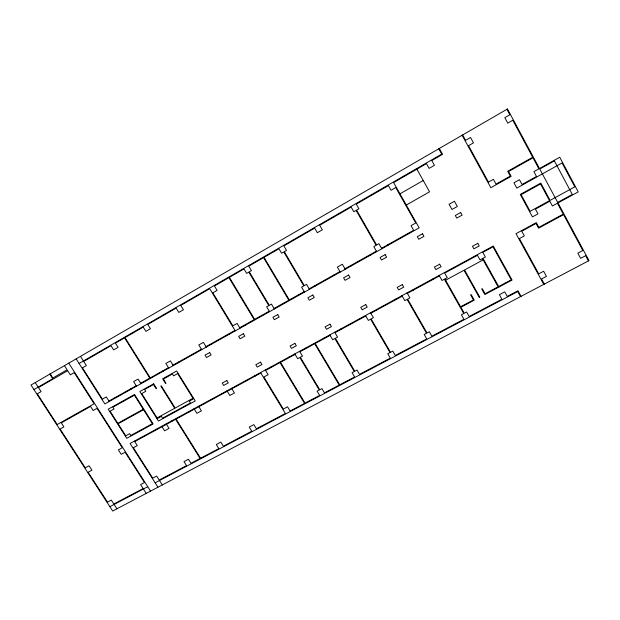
<?xml version="1.0" encoding="UTF-8"?>
<svg xmlns="http://www.w3.org/2000/svg" width="620" height="620" viewBox="0 0 620 620"><rect width="100%" height="100%" fill="white"/><g stroke="black" fill="none" stroke-linecap="round" stroke-linejoin="round"><path stroke-width="0.93" d="M33.937 389.554L52.708 378.719L49.77 374.147M79.081 363.49L441.727 154.109L438.774 148.777M399.978 193.828L423.22 180.513M406.302 205.042L429.544 191.828L416.88 169.151M108.926 401.039L136.214 385.749M140.655 383.253L149.808 378.13L124.581 337.861L115.436 343.139L118.079 347.347L113.638 349.905L110.996 345.704L83.731 361.437L86.374 365.591L82.452 367.846L102.393 399.14L106.315 396.932L109.221 401.496M168.485 367.66L150.257 377.882L125.023 337.606L143.243 327.089L145.894 331.344L150.428 328.74L147.777 324.469L176.15 308.101L178.8 312.41L183.419 309.752L180.769 305.428L209.715 288.719L235.274 330.871M173.019 365.118L201.407 349.215M206.026 346.627L234.988 330.398M239.708 327.748L254.177 319.641L228.904 277.644L214.435 285.998L217.085 290.385L212.838 292.826L232.841 325.81L237.088 323.423L239.994 328.228M269.258 311.186L254.657 319.37L229.385 277.373L243.986 268.948L246.636 273.381L248.798 272.133L268.801 305.598L266.639 306.815L269.545 311.674M274.071 308.489L288.842 300.212L263.57 257.641L248.798 266.166L251.449 270.607L249.279 271.854L269.289 305.327L271.452 304.11L274.365 308.977M304.234 291.586L289.331 299.94L264.05 257.362L278.961 248.76L281.612 253.254L283.821 251.983L303.831 285.905L301.615 287.153L304.529 292.082M309.147 288.835L339.946 271.576M344.96 268.762L376.402 251.147M381.533 248.271L413.641 230.276L411.029 225.649L415.741 222.999L395.754 187.573L391.042 190.286L388.391 185.597L356.267 204.135L358.918 208.769L356.608 210.103L376.603 245.001L378.913 243.699L381.819 248.783M157.085 417.934L174.724 408.286L160.82 386.066L161.27 385.818L175.173 408.045L193.006 398.288M134.718 441.572L175.623 419.337L200.144 458.467L190.983 463.295L188.441 459.257L183.993 461.613L186.535 465.643L159.216 480.058L156.674 476.075L152.745 478.152L133.362 447.733L137.291 445.61L134.431 441.122M260.834 373.023L176.072 419.097L200.585 458.226L218.837 448.601L216.295 444.517L220.828 442.114L223.371 446.206L251.774 431.218L249.232 427.079L253.859 424.63L256.401 428.776L285.371 413.486L260.547 372.55M265.554 370.458L280.031 362.591L304.567 403.364L290.09 410.998L287.548 406.798L283.301 409.045L263.887 377.014L268.135 374.72L265.267 369.985M295.112 354.4L280.511 362.336L305.04 403.108L319.649 395.405L317.107 391.158L319.269 390.011L299.855 357.531L297.685 358.701L294.826 353.919M299.925 351.78L314.697 343.751L339.225 385.067L324.462 392.863L321.92 388.608L319.75 389.755L300.336 357.267L302.498 356.097L299.638 351.3M330.088 335.389L315.185 343.488L339.714 384.811L354.617 376.952L352.075 372.643L354.284 371.473L334.87 338.559L332.661 339.752L329.801 334.901M335.002 332.715L365.785 315.983M370.806 313.263L402.233 296.182M407.356 293.392L439.448 275.947M445.61 280.201L464.016 270.243L479.275 297.484L479.81 297.197L464.543 269.956L483.15 259.881M498.65 286.525L511.244 279.829L493.009 246.845L482.81 252.387L485.375 257.005L482.972 258.315L498.937 287.037M109.872 506.68L147.738 486.708M155.132 482.81L517.723 291.54L520.529 296.616M35.232 382.571L38.169 387.113M114.119 504.44L116.932 508.788M50.197 373.906L52.84 378.014L67.092 369.784L64.441 365.653M68.766 363.149L150.559 491.11M143.406 488.994L146.219 493.388M76.136 358.872L104.858 403.938L419.167 227.858L393.63 182.575L426.452 163.626L429.102 168.384L434.457 165.308L431.807 160.541L442.556 154.333L439.317 148.467M157.945 487.227L130.076 443.494L493.257 246.031L512.066 280.054L484.832 294.531L481.725 288.966L482.259 288.688L485.08 293.74L498.116 286.812L482.438 258.602L480.035 259.904L477.462 255.293L444.687 273.11L447.253 277.667L444.896 278.938L460.598 306.76L473.455 299.925L470.627 294.887L471.154 294.608L474.269 300.142L460.885 307.257L464.271 313.255L466.62 312.015L469.154 316.51L501.913 299.22L499.379 294.671L504.719 291.849L507.253 296.406L517.979 290.749L521.064 296.329M114.173 398.102L114.468 398.552M139.686 438.27L139.973 438.72M80.492 356.353L83.436 360.979M159.495 480.508L162.316 484.933M136.501 386.206L133.602 381.594L138.043 379.099L140.949 383.718M161.743 426.273L164.595 430.815L169.043 428.404L166.183 423.855M130.898 388.724L131.184 389.19M156.418 429.172L156.705 429.621M146.01 380.262L146.297 380.719M171.538 420.949L171.825 421.406M163.06 370.698L163.355 371.163M188.604 411.672L188.891 412.13M173.305 365.591L170.399 360.91L165.873 363.46L168.78 368.125M198.563 406.255L201.422 410.858L196.889 413.315L194.029 408.719M178.475 362.065L178.762 362.529M204.019 403.287L204.306 403.752M201.694 349.688L198.787 344.953L203.414 342.356L206.321 347.099M226.959 390.817L229.819 395.475L234.445 392.971L231.585 388.306M195.874 352.315L196.16 352.788M221.425 393.824L221.712 394.289M211.59 343.503L211.885 343.976M237.15 385.276L237.437 385.741M229.346 333.56L229.633 334.033M254.905 375.627L255.192 376.092M245.388 324.57L245.675 325.05M270.948 366.901L271.235 367.373M263.5 314.418L263.787 314.906M289.067 357.05L289.354 357.531M279.868 305.242L280.163 305.73M305.435 348.153L305.722 348.634M298.36 294.88L298.646 295.376M323.919 338.101L324.206 338.582M309.442 289.331L306.536 284.386L304.319 285.634L284.317 251.697L286.525 250.426L283.875 245.923L314.666 228.144L317.324 232.709L322.346 229.819L319.688 225.246L351.137 207.096L353.795 211.722L356.097 210.397L376.092 245.287L373.79 246.582L376.697 251.65M334.715 332.235L337.575 337.086L335.366 338.288L354.772 371.217L356.988 370.047L359.53 374.356L390.305 358.12L387.763 353.757L390.019 352.563L370.621 319.184L368.358 320.408L365.498 315.495M315.069 285.518L315.355 286.014M340.628 329.019L340.915 329.507M340.233 272.079L337.327 267.081L342.341 264.26L345.255 269.266M333.94 274.939L334.234 275.443M359.499 318.757L359.786 319.246M370.52 312.767L373.38 317.688L371.117 318.913L390.522 352.292L392.778 351.098L395.32 355.469L426.738 338.892L424.196 334.467L426.498 333.25L407.107 299.413L404.806 300.661L401.946 295.678M351.005 265.383L351.292 265.879M376.557 309.481L376.844 309.977M370.272 254.58L370.566 255.083M395.824 299.01L396.11 299.507M387.702 244.815L387.988 245.326M413.238 289.54L413.525 290.044M407.069 292.896L409.929 297.887L407.619 299.135L427.01 332.979L429.319 331.762L431.853 336.195L463.93 319.269L461.396 314.782L463.745 313.534L444.377 279.225L442.021 280.496L439.169 275.443M407.379 233.787L407.673 234.298M432.907 278.845L433.194 279.349M505.075 283.115L505.354 283.619M462.66 134.943L465.604 140.322L470.526 137.477L473.471 142.864L468.542 145.692L488.49 182.109L493.404 179.343L496.015 184.117L510.307 176.111L507.695 171.306L532.696 157.255L512.787 120.233L507.757 123.132L504.82 117.684L509.849 114.778L506.912 109.306M544.337 284.092L541.539 278.977L546.445 276.388L543.639 271.25L538.726 273.846L519.405 238.568L524.318 235.91L521.761 231.213L536.029 223.456L538.594 228.176L563.564 214.644L582.839 250.496L577.825 253.154L580.63 258.354L585.644 255.711L588.442 260.912M462.109 135.261L490.839 187.705L511.143 176.328L508.539 171.531L532.983 157.798L538.927 168.842L533.898 171.647L536.494 176.46L522.056 184.496L519.459 179.707L513.933 182.784L516.817 188.1L562.053 162.944L574.802 186.852L550.111 200.384L540.795 183.094L520.273 194.455L532.456 216.876L537.974 213.861L535.401 209.118L549.839 201.213L552.404 205.979L557.427 203.244L563.278 214.117L538.857 227.354L536.3 222.634L516.011 233.662L543.794 284.379M507.47 108.981L31 385.028L112.685 511.019L589 260.617L557.985 202.934L578.22 191.89L559.736 157.232L539.485 168.532L507.47 108.981M67.673 370.706L38.463 387.562L41.106 391.646L37.293 393.832L57.203 424.545L94.147 403.775L74.206 372.597L70.323 374.829L67.673 370.706M454.421 201.26L449.066 204.267L451.972 209.483L457.32 206.483L454.421 201.26M90.543 406.418L61.302 422.848L63.906 426.878L60.094 429.009L85.273 467.852L89.086 465.775L91.938 470.177L88.125 472.246L107.485 502.115L111.306 500.092L113.84 504.006L143.127 488.552L140.585 484.584L144.483 482.523L125.108 452.213L121.21 454.321L118.358 449.864L122.256 447.741L97.046 408.317L93.155 410.494L90.543 406.418M134.532 394.49L108.206 409.185L126.767 438.309L153.109 423.933L134.532 394.49M153.667 383.811L139.849 391.522L158.433 421.026L195.254 400.931L176.661 370.985L162.649 378.804L165.54 383.439L165.99 383.191L163.386 379.014L172.414 373.976L173.577 375.844L177.653 373.573L193.363 398.869L189.286 401.094L190.433 402.938L162.595 418.143L161.448 416.322L157.441 418.508L141.74 393.576L145.746 391.344L144.584 389.507L153.512 384.524L156.116 388.678L156.566 388.43L153.667 383.811M209.669 352.563L205.049 355.144L206.499 357.507L211.118 354.927L209.669 352.563M243.35 333.769L238.63 336.404L240.079 338.799L244.799 336.164L243.35 333.769M277.721 314.596L272.901 317.285L274.35 319.703L279.171 317.022L277.721 314.596M312.798 295.019L307.884 297.763L309.334 300.219L314.247 297.484L312.798 295.019M348.603 275.04L343.589 277.838L345.038 280.333L350.052 277.535L348.603 275.04M385.175 254.634L380.045 257.494L381.494 260.02L386.617 257.168L385.175 254.634M422.514 233.794L417.283 236.716L418.732 239.281L423.964 236.367L422.514 233.794M460.668 212.513L455.32 215.496L456.762 218.093L462.109 215.117L460.668 212.513M134.385 395.196L112.856 407.208L114.01 409.022L110.089 411.207L117.8 423.321L143.259 409.262L134.385 395.196M554.381 160.921L539.772 169.066L557.698 202.407L572.291 194.44L554.381 160.921M540.524 183.939L521.11 194.68L530.146 211.312L549.553 200.686L540.524 183.939M143.553 409.719L118.094 423.77L125.775 435.821L129.696 433.675L130.843 435.48L152.381 423.716L143.553 409.719M226.843 380.564L222.216 383.09L223.649 385.431L228.276 382.904L226.843 380.564M260.524 362.15L255.804 364.723L257.238 367.094L261.958 364.521L260.524 362.15M294.895 343.356L290.075 345.983L291.516 348.386L296.329 345.759L294.895 343.356M329.972 324.175L325.058 326.864L326.492 329.298L331.406 326.608L329.972 324.175M365.777 304.598L360.755 307.342L362.188 309.806L367.211 307.071L365.777 304.598M402.334 284.611L397.203 287.409L398.644 289.912L403.767 287.114L402.334 284.611M439.657 264.197L434.426 267.057L435.86 269.599L441.091 266.74L439.657 264.197M477.795 243.35L472.448 246.272L473.882 248.845L479.221 245.931L477.795 243.35"/></g></svg>
